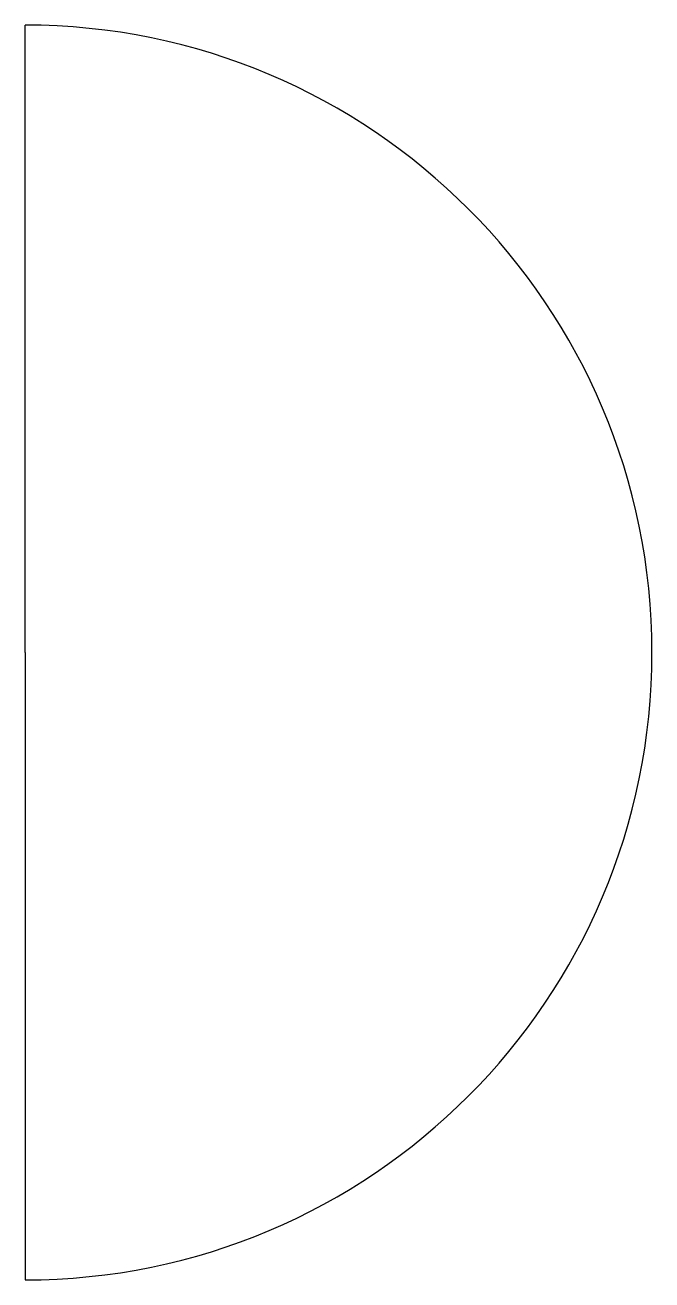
# Model space of a CAD drawing. Header units: millimetres. Extents: x 14 to 20, y 32 to 44.
import ezdxf

# ---------------------------------------------------------------- set-up
doc = ezdxf.new("R2010")
doc.units = ezdxf.units.MM
doc.layers.get('0').update_dxf_attribs({"linetype": 'CONTINUOUS'})

msp = doc.modelspace()

# ---------------------------------------------------------------- linework, layer by layer
for q in [(14, 44), (14, 32)]:
    msp.add_line((14, 38), q)
msp.add_arc((14, 38), 6, -90, 90)

doc.saveas('drawing.dxf')
